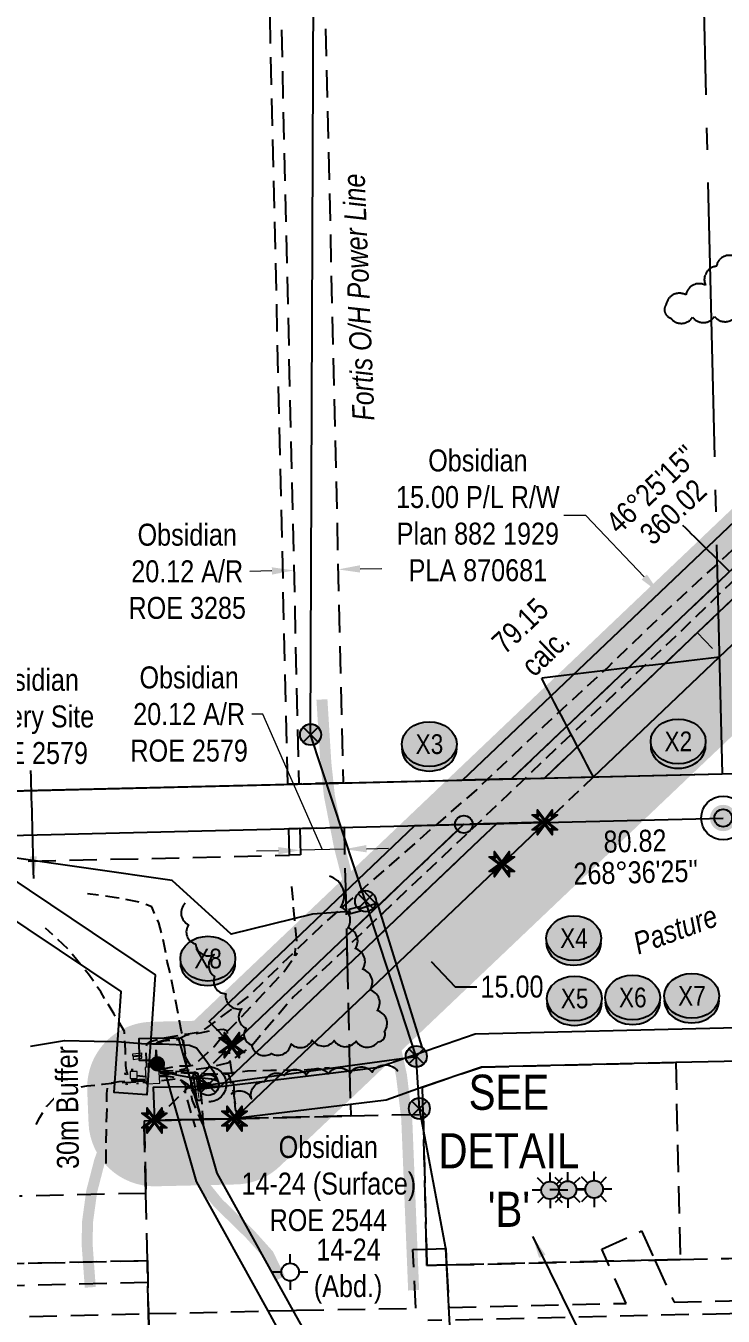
# Model space of a CAD drawing. Extents: x 610688 to 615994, y 5890806 to 5894497.
# Drawn here: x 611316 to 611634, y 5891503 to 5892091 of the extents above; entities that cross this region are included whole.
import ezdxf
from ezdxf.enums import TextEntityAlignment as Align

# ---------------------------------------------------------------- set-up
doc = ezdxf.new("R2010")
doc.units = 0
doc.header["$LTSCALE"] = 5
doc.header["$PDSIZE"] = 0.5
for name, pattern in [('0', [1, 1, 0]), ('foc-ACCESSROAD', [3.75, 2.5, -1.25]), ('foc-EZE', [3.75, 2.5, -1.25]), ('foc-FLOWLINE', [3.75, 2.5, -1.25]), ('foc-QUARTERLINE', [33, 25, -3, 2, -3]), ('foc-TIELINE', [1.875, 1.25, -0.625]), ('foc-TOPO', [1, 0.2, -0.8]), ('foc-TRAV', [1.875, 1.25, -0.625]), ('POWERLINE5', [7.8, 2.4, -0.6, 0.6, -0.6, 0.6, -0.6, 2.4]), ('UG_PIPE', [1.875, 1.25, -0.625])]:
    doc.linetypes.add(name, pattern=pattern)
doc.layers.get('Defpoints').update_dxf_attribs({"color": 9})
for name, color, linetype in [('35', 37, 'Continuous'), ('AS-CABLE', 224, 'foc-CABLE'), ('AS-FENCE', 48, 'foc-FENCE'), ('AS-PIPE-AG', 44, 'Continuous'), ('AS-PIPE-UG', 44, 'UG_PIPE'), ('AS-POWER', 104, 'foc-POWER'), ('AS-POWER-EXISTING', 72, 'POWERLINE5'), ('AS-ROADS', 254, 'Continuous'), ('AS-SYMBOL', 7, 'Continuous'), ('AS-TELEPHONE', 224, 'foc-TEL'), ('C-FLOWLINE', 13, 'foc-FLOWLINE'), ('C-RW', 13, 'Continuous'), ('C-WS', 13, 'foc-ACCESSROAD'), ('C-WS-S', 13, 'Continuous'), ('DETAIL-T', 7, 'Continuous'), ('F-EZE', 190, 'foc-FLOWLINE'), ('F-RW', 190, 'Continuous'), ('F-WS-S', 190, 'Continuous'), ('L-BD', 7, 'Continuous'), ('L-MON', 1, 'Continuous'), ('L-SEC', 7, 'Continuous'), ('L-SECQ', 8, 'foc-QUARTERLINE'), ('L-TIE', 7, 'foc-TIELINE'), ('P-BUFFER OUTLINE 100m', 187, 'foc-EZE'), ('P-BUFFER-H 30m', 51, 'Continuous'), ('P-BUFFER-T', 40, 'Continuous'), ('P-CROSSINGS', 250, 'Continuous'), ('P-PROPOSED', 10, 'Continuous'), ('P-PROPOSED-H', 21, 'Continuous'), ('P-TRAV', 4, 'foc-TRAV'), ('P-TXT', 4, 'Continuous'), ('T-BUSH', 110, '0'), ('T-GENERAL', 48, 'foc-TOPO')]:
    doc.layers.add(name, color=color, linetype=linetype)
for name, color, linetype, lineweight in [('AS-GENERAL', 48, 'Continuous', 18), ('C-AR-T', 13, 'Continuous', 9), ('C-FLOWLINE-T', 13, 'Continuous', 9), ('C-RW-T', 13, 'Continuous', 9), ('C-WS-T', 13, 'Continuous', 9), ('F-WS-T', 190, 'Continuous', 9), ('T-TEXT', 48, 'Continuous', 18)]:
    doc.layers.add(name, color=color, linetype=linetype, lineweight=lineweight)
doc.styles.add('175L', font='', dxfattribs={"height": 20})
doc.styles.add('80', font='', dxfattribs={"height": 10})
doc.styles.add('80CG', font='', dxfattribs={"height": 10})
doc.styles.add('80L', font='', dxfattribs={"height": 10})
doc.styles.add('80LS', font='', dxfattribs={"height": 10})
doc.styles.add('Crossing', font='', dxfattribs={"height": 10})
doc.styles.add('foc-LtypeFont', font='', dxfattribs={"height": 7.35})
doc.styles.get('175L').set_extended_font_data('Arial Narrow')
doc.styles.get('80').set_extended_font_data('Arial Narrow')
doc.styles.get('80CG').set_extended_font_data('Arial Narrow')
doc.styles.get('80L').set_extended_font_data('Arial Narrow')
doc.styles.get('80LS').set_extended_font_data('Arial Narrow', italic=True)
doc.styles.get('Crossing').set_extended_font_data('Arial Narrow')
doc.styles.get('foc-LtypeFont').set_extended_font_data('Arial Narrow')
doc.linetypes.add('foc-CABLE', pattern='A,2,-1,["C",foc-LtypeFont,S=0.2,R=0,X=-0.625,Y=-0.75],-1.24,8', length=12.24)
doc.linetypes.add('foc-FENCE', pattern='A,10,-1,["X",foc-LtypeFont,S=0.2,R=0,X=-0.625,Y=-0.75],-1.24', length=12.24)
doc.linetypes.add('foc-POWER', pattern='A,6,-1,["P",foc-LtypeFont,S=0.2,R=0,X=-0.625,Y=-0.75],-1.24,4', length=12.24)
doc.linetypes.add('foc-TEL', pattern='A,2,-1,["T",foc-LtypeFont,S=0.2,R=0,X=-0.425,Y=-0.75],-1.24,8', length=12.24)
doc.linetypes.add('foc-TEL-NOLINE', pattern='A,0,-2,["T",foc-LtypeFont,S=0.2,R=0,X=-0.425,Y=-0.75],-10.24', length=12.24)
doc.dimstyles.new('Compass 5 000', dxfattribs={"dimscale": 5, "dimtxt": 9, "dimasz": 2, "dimexe": 0.2, "dimexo": 0.0625, "dimgap": 0.5, "dimtad": 0, "dimtih": 1, "dimtoh": 1, "dimzin": 0, "dimdsep": 46, "dimtxsty": '80CG', "dimcen": 0.1, "dimse1": 1, "dimse2": 1, "dimclrd": 256, "dimclrt": 256, "dimaunit": 1, "dimadec": 4, "dimazin": 0, "dimtfac": 0.06, "dimtofl": 0, "dimtmove": 0, "dimatfit": 1, "dimfxl": 0.2, "dimtolj": 1, "dimtzin": 0, "dimlwd": -1, "dimarcsym": 0})

# ---------------------------------------------------------------- blocks, each defined once
blk = doc.blocks.new('*D37')
at = {"layer": 'C-RW-T', "transparency": 16777216}
for p, q in [((611648.21, 5891887.78), (611641.32, 5891895.03)), ((611672.33, 5891862.43), (611694.91, 5891838.7)), ((611694.91, 5891838.7), (611704.91, 5891838.7))]:
    blk.add_line(p, q, dxfattribs=at)
for points in [[(611649.42, 5891888.93), (611647.01, 5891886.63), (611655.11, 5891880.54)], [(611673.54, 5891863.58), (611671.13, 5891861.28), (611665.44, 5891869.67)]]:
    blk.add_solid(points, dxfattribs=at)
at = {"layer": 'Defpoints', "color": 0, "transparency": 16777216}
for p in [(611655.11, 5891880.54), (611598.7, 5891826.87), (611609.04, 5891816.01)]:
    blk.add_point(p, dxfattribs=at)
at = {"layer": 'C-RW-T', "transparency": 16777216, "insert": (611744, 5891838.7), "char_height": 10, "attachment_point": 5, "style": '80CG'}
blk.add_mtext('\\A1;Obsidian\\P15.00 P/L R/W\\PPlan 882 1929\\PPLA 870681', dxfattribs=at)
blk = doc.blocks.new('*D72')
at = {"layer": 'C-FLOWLINE-T', "transparency": 16777216}
for p, q in [((611414.59, 5892210.82), (611404.59, 5892210.59)), ((611439.61, 5892211.39), (611449.61, 5892211.62))]:
    blk.add_line(p, q, dxfattribs=at)
for points in [[(611414.55, 5892212.48), (611414.63, 5892209.15), (611424.58, 5892211.05)], [(611439.57, 5892213.06), (611439.65, 5892209.73), (611429.61, 5892211.16)]]:
    blk.add_solid(points, dxfattribs=at)
at = {"layer": 'Defpoints', "color": 0, "transparency": 16777216}
for p in [(611424.58, 5892211.05), (611433.74, 5891813.98), (611438.77, 5891814.1)]:
    blk.add_point(p, dxfattribs=at)
at = {"layer": 'C-FLOWLINE-T', "transparency": 16777216, "insert": (611352.39, 5892210.59), "char_height": 10, "width": 499.7838, "attachment_point": 5, "style": '80CG'}
blk.add_mtext('\\A1;Obsidian\\P5.03 Flow Line R/W\\PROE 2585', dxfattribs=at)
blk = doc.blocks.new('*D73')
at = {"layer": 'C-AR-T', "transparency": 16777216}
for p, q in [((611423.98, 5891777.21), (611418.98, 5891777.21)), ((611451.11, 5891715.47), (611423.98, 5891777.21)), ((611431.05, 5891715.01), (611421.05, 5891714.78)), ((611461.18, 5891715.7), (611441.05, 5891715.24)), ((611471.18, 5891715.93), (611481.17, 5891716.16))]:
    blk.add_line(p, q, dxfattribs=at)
for points in [[(611431.01, 5891716.67), (611431.09, 5891713.34), (611441.05, 5891715.24)], [(611471.14, 5891717.6), (611471.21, 5891714.27), (611461.18, 5891715.7)]]:
    blk.add_solid(points, dxfattribs=at)
at = {"layer": 'Defpoints', "color": 0, "transparency": 16777216}
for p in [(611441.03, 5891715.9), (611441.05, 5891715.24), (611461.16, 5891716.36)]:
    blk.add_point(p, dxfattribs=at)
at = {"layer": 'C-AR-T', "transparency": 16777216, "insert": (611390.43, 5891777.21), "char_height": 10, "attachment_point": 5, "style": '80CG'}
blk.add_mtext('\\A1;Obsidian\\P20.12 A/R\\PROE 2579', dxfattribs=at)
blk = doc.blocks.new('*D85')
at = {"layer": 'C-RW-T', "transparency": 16777216}
for p, q in [((611103.73, 5891880.62), (611115.59, 5891894.09)), ((611115.59, 5891894.09), (611125.59, 5891894.09)), ((611087.15, 5891861.8), (611080.54, 5891854.3))]:
    blk.add_line(p, q, dxfattribs=at)
for points in [[(611102.48, 5891881.72), (611104.98, 5891879.52), (611097.12, 5891873.12)], [(611085.9, 5891862.9), (611088.4, 5891860.7), (611093.76, 5891869.31)]]:
    blk.add_solid(points, dxfattribs=at)
at = {"layer": 'Defpoints', "color": 0, "transparency": 16777216}
for p in [(611093.76, 5891869.31), (611209.39, 5891767.46), (611212.75, 5891771.27)]:
    blk.add_point(p, dxfattribs=at)
at = {"layer": 'C-RW-T', "transparency": 16777216, "insert": (611164.31, 5891894.09), "char_height": 10, "width": 367.1439, "attachment_point": 5, "style": '80CG'}
blk.add_mtext('\\A1;Obsidian\\P5.00 P/L R/W\\PPlan 032 0290\\PPLA 012959', dxfattribs=at)
blk = doc.blocks.new('GAS')
h = blk.add_hatch(color=255)
h.dxf.hatch_style = 1
edge = h.paths.add_edge_path()
edge.add_arc((0, 0), 0.9, 0, 360)
for p, q in [((0, 0.81), (0, 1.62)), ((-0.81, 0), (-1.62, 0)), ((-0.57, 0.57), (-1.14, 1.14)), ((0.57, 0.57), (1.14, 1.14)), ((1.62, 0), (0.81, 0)), ((-0.57, -0.57), (-1.14, -1.14)), ((0, -0.81), (0, -1.62)), ((1.14, -1.14), (0.57, -0.57))]:
    blk.add_line(p, q)
blk.add_circle((0, 0), 0.8)
blk = doc.blocks.new('GABD')
for p, q in [((0, 0.81), (0, 1.62)), ((-0.81, 0), (-1.62, 0)), ((1.62, 0), (0.81, 0)), ((0, -0.81), (0, -1.62))]:
    blk.add_line(p, q)
blk.add_circle((0, 0), 0.8)
blk = doc.blocks.new('POWERPOLE')
h = blk.add_hatch(color=255)
edge = h.paths.add_edge_path()
edge.add_arc((0, 0), 0.96, 0, 360)
at = {"linetype": 'Continuous'}
for p, q in [((0.68, -0.68), (-0.68, 0.68)), ((-0.68, -0.68), (0.68, 0.68))]:
    blk.add_line(p, q, dxfattribs=at)
blk.add_circle((0, 0), 0.96, dxfattribs=at)
blk = doc.blocks.new('*U93')
h = blk.add_hatch(color=255)
h.dxf.hatch_style = 1
edge = h.paths.add_edge_path()
edge.add_arc((-0.15, 1.09), 0.2, 7.9618, 187.9618, ccw=False)
edge.add_line((0.05, 1.12), (0.23, -0.17))
edge.add_line((0.23, -0.17), (0.35, -1.06))
edge.add_arc((0.15, -1.09), 0.2, -172.0382, 7.9618, ccw=False)
edge.add_line((-0.05, -1.12), (-0.35, 1.06))
h = blk.add_hatch(color=255)
h.dxf.hatch_style = 1
edge = h.paths.add_edge_path()
edge.add_arc((0.98, 0.14), 0.2, -82.0382, 97.9618, ccw=False)
edge.add_line((1.01, -0.06), (0.23, -0.17))
edge.add_line((0.23, -0.17), (0.17, 0.23))
edge.add_line((0.17, 0.23), (0.95, 0.34))
at = {"color": 255}
blk.add_lwpolyline([(-0.35, 1.06, -1), (0.05, 1.12), (0.23, -0.17), (0.35, -1.06, -1), (-0.05, -1.12)], format="xyb", close=True, dxfattribs=at)
at = {"color": 72, "const_width": 0.1, "flags": 128}
for points in [[(-0.15, 1.09), (0.15, -1.09)], [(0.98, 0.14), (0, 0)]]:
    blk.add_lwpolyline(points, dxfattribs=at)
at = {"color": 255, "flags": 128}
blk.add_lwpolyline([(0.95, 0.34, -1), (1.01, -0.06), (0.23, -0.17), (0.17, 0.23)], format="xyb", close=True, dxfattribs=at)
blk = doc.blocks.new('RISER')
h = blk.add_hatch(color=255)
h.dxf.hatch_style = 1
edge = h.paths.add_edge_path()
edge.add_arc((0, 0), 0.7, 0, 360)
blk.add_hatch(color=48).paths.add_polyline_path([(0.58, -0.15), (-0.58, -0.15, 0.774597)])
at = {"color": 48}
blk.add_line((-0.58, -0.15), (0.58, -0.15), dxfattribs=at)
blk.add_circle((0, 0), 0.6, dxfattribs=at)
blk = doc.blocks.new('fdia')
at = {"color": 255, "const_width": 1}
blk.add_lwpolyline([(-0.5, 0, 1), (0.5, 0, 1)], format="xyb", close=True, dxfattribs=at)
blk = doc.blocks.new('Fdiaa')
blk.add_blockref('fdia', (0, 0))
blk = doc.blocks.new('fdib')
at = {"color": 1, "const_width": 1.6}
blk.add_lwpolyline([(-0.4, 0, 1), (0.4, 0, 1)], format="xyb", close=True, dxfattribs=at)
at = {"color": 1}
blk.add_circle((0, 0), 0.8, dxfattribs=at)
blk = doc.blocks.new('Fdibb')
blk.add_blockref('fdib', (0, 0))
blk = doc.blocks.new('fdicc')
for name in ['Fdibb', 'Fdiaa']:
    blk.add_blockref(name, (0, 0))
blk = doc.blocks.new('FDI')
blk.add_blockref('fdicc', (0, 0))
blk = doc.blocks.new('*D92')
at = {"layer": 'C-RW-T', "transparency": 16777216}
for p, q in [((611570.98, 5891867.71), (611560.98, 5891867.71)), ((611597.64, 5891839.69), (611570.98, 5891867.71)), ((611621.76, 5891814.34), (611628.66, 5891807.09))]:
    blk.add_line(p, q, dxfattribs=at)
for points in [[(611598.85, 5891840.84), (611596.43, 5891838.54), (611604.53, 5891832.45)], [(611622.97, 5891815.49), (611620.56, 5891813.19), (611614.87, 5891821.58)]]:
    blk.add_solid(points, dxfattribs=at)
at = {"layer": 'Defpoints', "color": 0, "transparency": 16777216}
for p in [(611604.53, 5891832.45), (611589.68, 5891818.31), (611600.02, 5891807.45)]:
    blk.add_point(p, dxfattribs=at)
at = {"layer": 'C-RW-T', "transparency": 16777216, "insert": (611521.89, 5891867.71), "char_height": 10, "attachment_point": 5, "style": '80CG'}
blk.add_mtext('\\A1;Obsidian\\P15.00 P/L R/W\\PPlan 882 1929\\PPLA 870681', dxfattribs=at)
blk = doc.blocks.new('*U94')
at = {"layer": '35', "color": 3}
blk.add_circle((0, 0), 10, dxfattribs=at)
at = {"layer": '35', "color": 3, "style": '80'}
blk.add_attdef('RP_001', (11.24, 5.18), '', height=10, dxfattribs=at)
blk = doc.blocks.new('TEMP')
h = blk.add_hatch(color=255)
h.dxf.hatch_style = 1
h.paths.add_polyline_path([(0, 0.25), (-0.67, 1.15), (-0.67, 0.67), (-1.15, 0.67), (-0.25, 0), (-1.15, -0.67), (-0.67, -0.67), (-0.67, -1.15), (0, -0.25), (0.67, -1.15), (0.67, -0.67), (1.15, -0.67), (0.25, 0), (1.15, 0.67), (0.67, 0.67), (0.67, 1.15)])
h.paths.add_polyline_path([(0.57, 0.85), (0.57, 0.57), (0.85, 0.57), (0.08, 0), (0.85, -0.57), (0.57, -0.57), (0.57, -0.85), (0, -0.08), (-0.57, -0.85), (-0.57, -0.57), (-0.85, -0.57), (-0.08, 0), (-0.85, 0.57), (-0.57, 0.57), (-0.57, 0.85), (0, 0.08)], flags=16)
h = blk.add_hatch(color=1)
h.dxf.hatch_style = 1
h.paths.add_polyline_path([(0, 0.08), (-0.57, 0.85), (-0.57, 0.57), (-0.85, 0.57), (-0.08, 0), (-0.85, -0.57), (-0.57, -0.57), (-0.57, -0.85), (0, -0.08), (0.57, -0.85), (0.57, -0.57), (0.85, -0.57), (0.08, 0), (0.85, 0.57), (0.57, 0.57), (0.57, 0.85)])
at = {"color": 1}
for p, q in [((-0.08, 0), (0.08, 0)), ((0, 0.08), (0, -0.08))]:
    blk.add_line(p, q, dxfattribs=at)
at = {"color": 255, "flags": 128}
blk.add_lwpolyline([(-0.25, 0), (-1.15, 0.67), (-0.67, 0.67), (-0.67, 1.15), (0, 0.25), (0.67, 1.15), (0.67, 0.67), (1.15, 0.67), (0.25, 0), (1.15, -0.67), (0.67, -0.67), (0.67, -1.15), (0, -0.25), (-0.67, -1.15), (-0.67, -0.67), (-1.15, -0.67)], close=True, dxfattribs=at)
at = {"color": 1, "flags": 128}
blk.add_lwpolyline([(-0.08, 0), (-0.85, 0.57), (-0.57, 0.57), (-0.57, 0.85), (0, 0.08), (0.57, 0.85), (0.57, 0.57), (0.85, 0.57), (0.08, 0), (0.85, -0.57), (0.57, -0.57), (0.57, -0.85), (0, -0.08), (-0.57, -0.85), (-0.57, -0.57), (-0.85, -0.57)], close=True, dxfattribs=at)
blk = doc.blocks.new('*D95')
at = {"layer": 'C-AR-T', "transparency": 16777216}
for p, q in [((611468.24, 5891843.38), (611478.23, 5891843.61)), ((611428.11, 5891842.45), (611418.11, 5891842.22))]:
    blk.add_line(p, q, dxfattribs=at)
for points in [[(611428.07, 5891844.12), (611428.15, 5891840.78), (611438.11, 5891842.68)], [(611468.2, 5891845.04), (611468.27, 5891841.71), (611458.24, 5891843.14)]]:
    blk.add_solid(points, dxfattribs=at)
at = {"layer": 'Defpoints', "color": 0, "transparency": 16777216}
for p in [(611438.11, 5891842.68), (611438.33, 5891833.16), (611458.46, 5891833.62)]:
    blk.add_point(p, dxfattribs=at)
at = {"layer": 'C-AR-T', "transparency": 16777216, "insert": (611389.55, 5891842.22), "char_height": 10, "attachment_point": 5, "style": '80CG'}
blk.add_mtext('\\A1;Obsidian\\P20.12 A/R\\PROE 3285', dxfattribs=at)
blk = doc.blocks.new('*D96')
at = {"layer": 'Defpoints', "color": 0, "transparency": 16777216}
for p in [(611506.4, 5891704.48), (611516.74, 5891693.62), (611493.72, 5891671.72)]:
    blk.add_point(p, dxfattribs=at)
at = {"layer": 'P-TXT', "transparency": 16777216}
for p, q in [((611476.49, 5891689.82), (611469.6, 5891697.07)), ((611500.61, 5891664.47), (611511.49, 5891653.05)), ((611511.49, 5891653.05), (611521.49, 5891653.05))]:
    blk.add_line(p, q, dxfattribs=at)
for points in [[(611477.7, 5891690.97), (611475.28, 5891688.67), (611483.38, 5891682.58)], [(611501.82, 5891665.62), (611499.41, 5891663.32), (611493.72, 5891671.72)]]:
    blk.add_solid(points, dxfattribs=at)
at = {"layer": 'P-TXT', "transparency": 16777216, "insert": (611537.43, 5891653.05), "char_height": 10, "attachment_point": 5, "style": '80CG'}
blk.add_mtext('\\A1;15.00', dxfattribs=at)
blk = doc.blocks.new('xing2')
h = blk.add_hatch(color=50)
h.dxf.hatch_style = 1
edge = h.paths.add_edge_path()
edge.add_ellipse((0, 0), major_axis=(-12.5, 0), ratio=0.816297, start_angle=0, end_angle=360)
h = blk.add_hatch(color=250)
h.dxf.hatch_style = 1
edge = h.paths.add_edge_path()
edge.add_ellipse((0, -2.05), major_axis=(-12.5, 0), ratio=0.816297, start_angle=0, end_angle=180)
edge.add_line((12.5, -2.05), (12.5, 0))
edge.add_ellipse((0, 0), major_axis=(-12.5, 0), ratio=0.816297, start_angle=0, end_angle=180, ccw=False)
edge.add_line((-12.5, 0), (-12.5, -2.05))
at = {"color": 250}
blk.add_ellipse((0, 0), major_axis=(-12.5, 0), ratio=0.816297, dxfattribs=at)
blk.add_ellipse((0, -2.05), major_axis=(-12.5, 0), ratio=0.816297, start_param=0, end_param=3.141593, dxfattribs=at)
at = {"color": 250, "style": 'Crossing'}
blk.add_attdef('CROSSING', text='', height=9, dxfattribs=at).set_placement((0.09, 0.02), align=Align.MIDDLE_CENTER)
at = {"color": 250, "style": 'Crossing', "flags": 1}
for tag, p in [('OWNER', (0.09, -12.49)), ('DESCRIPTION', (0.09, -25.77)), ('LOCATION', (0.09, -39.3)), ('DWG_REF', (0.09, -52.84))]:
    blk.add_attdef(tag, text='', height=9, dxfattribs=at).set_placement(p, align=Align.MIDDLE_CENTER)

msp = doc.modelspace()

# ---------------------------------------------------------------- hatches: boundary and pattern name
at = {"layer": 'P-BUFFER-H 30m'}
h = msp.add_hatch(color=256, dxfattribs=at)
h.dxf.hatch_style = 1
edge = h.paths.add_edge_path()
edge.add_line((611863.94, 5891875.44), (611788.384, 5891910.723))
edge.add_line((611788.384, 5891910.723), (611431.701, 5891571.244))
edge.add_arc((611411.027, 5891592.966), 29.988, 271.326488, 313.584373, ccw=False)
edge.add_line((611411.721, 5891562.986), (611375.288, 5891562.142))
edge.add_arc((611374.594, 5891592.122), 29.988, 182.309063, 271.326488, ccw=False)
edge.add_line((611344.63, 5891590.914), (611344.026, 5891605.898))
edge.add_arc((611373.99, 5891607.107), 29.988, 91.326488, 182.309063, ccw=False)
edge.add_line((611373.296, 5891637.087), (611392.605, 5891637.534))
edge.add_line((611392.605, 5891637.534), (611758.932, 5891986.189))
edge.add_arc((611779.606, 5891964.467), 29.988, 64.968883, 133.584178, ccw=False)
edge.add_line((611792.295, 5891991.639), (611895.661, 5891943.37))
edge.add_arc((611882.973, 5891916.198), 29.988, -25.031117, 64.968883, ccw=False)
edge.add_line((611910.145, 5891903.509), (611903.801, 5891889.924))
edge.add_arc((611876.629, 5891902.612), 29.988, 244.968883, 334.968883, ccw=False)
at = {"layer": 'P-PROPOSED-H'}
h = msp.add_hatch(color=256, dxfattribs=at)
h.dxf.hatch_style = 1
h.paths.add_polyline_path([(611782.532, 5891946.552), (611876.629, 5891902.612), (611882.973, 5891916.198), (611779.606, 5891964.467), (611631.333, 5891823.368), (611552.18, 5891748.044), (611574.501, 5891748.587), (611631.819, 5891803.131)])
h = msp.add_hatch(color=256, dxfattribs=at)
h.dxf.hatch_style = 1
h.paths.add_polyline_path([(611552.809, 5891727.944), (611530.488, 5891727.402), (611522.451, 5891719.754), (611404.885, 5891607.822), (611373.99, 5891607.107), (611374.594, 5891592.122), (611411.027, 5891592.966), (611532.788, 5891708.893)])

# ---------------------------------------------------------------- linework, layer by layer
at = {"layer": 'AS-CABLE', "flags": 128}
for points in [[(611318.143, 5891625.949), (611333.631, 5891628.599), (611347.213, 5891628.295), (611357.796, 5891628.046), (611368.729, 5891627.215), (611373.729, 5891627.094), (611378.323, 5891627.011), (611390.531, 5891626.407), (611393.724, 5891625.253), (611398.423, 5891619.018), (611401.174, 5891614.939), (611403.402, 5891610.809)], [(611377.43, 5891612.54), (611382.16, 5891613.554), (611384.626, 5891612.85), (611391.303, 5891611.777), (611397.689, 5891611.352), (611400.638, 5891611.165), (611402.975, 5891610.31), (611403.354, 5891610.037)], [(611399.332, 5891608.611), (611399.331, 5891608.62), (611398.038, 5891609.234), (611391.298, 5891611.805)]]:
    msp.add_lwpolyline(points, dxfattribs=at)
at = {"layer": 'AS-FENCE', "flags": 128}
for points in [[(611463.426, 5891687.358), (611446.655, 5891686.038), (611409.518, 5891677.06), (611382.722, 5891701.508), (611306.499, 5891712.444), (611306.4, 5891643.888)], [(611496.522, 5891625.491), (611476.129, 5891691.153), (611468.268, 5891688.537)]]:
    msp.add_lwpolyline(points, dxfattribs=at)
msp.add_lwpolyline([(611463.261, 5891688.374), (611467.932, 5891689.634), (611468.497, 5891687.485), (611463.822, 5891686.189)], close=True, dxfattribs=at)
at = {"layer": 'AS-GENERAL'}
for points in [[(611364.825, 5891621.45), (611364.728, 5891622.475), (611368.667, 5891622.903), (611368.812, 5891621.84)], [(611364.998, 5891619.944), (611368.877, 5891620.444), (611368.813, 5891621.481), (611364.88, 5891621.069)]]:
    msp.add_lwpolyline(points, close=True, dxfattribs=at)
msp.add_lwpolyline([(611366.71, 5891614.488), (611363.535, 5891614.437), (611363.629, 5891611.269), (611366.784, 5891611.319), (611366.71, 5891614.488)], dxfattribs=at)
at = {"layer": 'AS-GENERAL', "flags": 128}
msp.add_lwpolyline([(611370.814, 5891608.864), (611377.014, 5891609.114), (611376.699, 5891616.517), (611370.44, 5891616.247)], close=True, dxfattribs=at)
at = {"layer": 'AS-PIPE-AG', "flags": 128}
msp.add_lwpolyline([(611366.765, 5891612.583), (611370.568, 5891612.227)], dxfattribs=at)
at = {"layer": 'AS-PIPE-UG', "flags": 128}
for points in [[(611847.988, 5892040.638), (611833.667, 5892024.701), (611816.552, 5892008.494), (611798.34, 5891991.058), (611782.879, 5891976.415), (611767.267, 5891961.639), (611752.065, 5891947.114), (611736.712, 5891931.488), (611712.484, 5891908.697), (611683.99, 5891882.034), (611649.414, 5891848.814), (611614.842, 5891815.47), (611587.53, 5891789.656), (611559.023, 5891762.892), (611536.027, 5891740.968), (611516.301, 5891722.161), (611478.549, 5891686.591), (611454.512, 5891663.581), (611437.976, 5891648.504), (611418.93, 5891626.155), (611407.819, 5891618.254), (611398.216, 5891615.887), (611384.834, 5891614.333), (611379.282, 5891614.202), (611377.003, 5891614.272), (611374.798, 5891616.763)], [(611829.217, 5891954.356), (611828.717, 5891952.89), (611827.428, 5891951.992), (611826.296, 5891951.815), (611821.242, 5891953.25), (611818.229, 5891954.471), (611812.216, 5891957.886), (611795.759, 5891968.877), (611788.098, 5891974.483), (611782.711, 5891978.774), (611776.79, 5891982.004), (611776.244, 5891981.592), (611771.955, 5891978.641), (611764.588, 5891972.637), (611748.551, 5891957.641), (611731.147, 5891941.254), (611703.873, 5891915.575), (611676.349, 5891889.321), (611642.646, 5891856.541), (611607.666, 5891824.302), (611580.991, 5891798.496), (611551.948, 5891771.787), (611521.199, 5891742.78), (611472.768, 5891700.444), (611450.64, 5891680.788), (611417.434, 5891648.661), (611396.288, 5891632.752), (611395.426, 5891632.406), (611389.06, 5891631.359), (611378.318, 5891629.416), (611372.195, 5891627.838), (611371.161, 5891626.995), (611370.725, 5891625.595), (611370.792, 5891619.926), (611371.043, 5891616.402)], [(611376.86, 5891615.351), (611383.691, 5891616.623), (611385.46, 5891616.939), (611390.541, 5891617.061), (611390.541, 5891617.062), (611392.963, 5891617.444), (611397.086, 5891621.349), (611401.768, 5891625.873), (611405.719, 5891630.718), (611413.586, 5891638.545), (611421.555, 5891647.049), (611433.67, 5891659.981), (611439.586, 5891668.332), (611438.582, 5891667.102), (611438.89, 5891670.131), (611439.491, 5891673.59), (611438.54, 5891682.84), (611437.875, 5891690.916), (611437.055, 5891700.397)], [(611376.964, 5891615.573), (611381.388, 5891614.751), (611385.222, 5891615.001), (611388.425, 5891615.726), (611389.17, 5891616.362), (611389.288, 5891617.527), (611389.01, 5891621.345), (611387.867, 5891628.565), (611386.978, 5891632.66), (611386.078, 5891637.347), (611384.187, 5891647.243), (611381.803, 5891659.302), (611380.471, 5891664.516), (611380.469, 5891664.522), (611378.428, 5891675.8), (611376.639, 5891682.196), (611373.38, 5891689.422), (611368.614, 5891691.423), (611357.301, 5891693.617), (611344.131, 5891695.372)], [(611370.297, 5891610.567), (611367.502, 5891610.568), (611364.577, 5891610.464), (611363.544, 5891610.63), (611362.739, 5891611.482), (611361.97, 5891615.105), (611361.597, 5891617.17), (611361.412, 5891624.297), (611361.01, 5891632.71), (611356.22, 5891640.559), (611350.169, 5891650.66), (611344.648, 5891658.795), (611335.966, 5891669.485), (611325.089, 5891679.7)], [(611376.009, 5891617.842), (611375.563, 5891623.082), (611375.476, 5891627.005), (611377.117, 5891627.797), (611378.681, 5891628.403), (611385.05, 5891629.023), (611388.934, 5891630.973), (611395.438, 5891632.077), (611402.212, 5891633.444), (611405.998, 5891633.746), (611407.529, 5891633.187), (611408.018, 5891630.084), (611408.441, 5891625.318), (611409.233, 5891617.338), (611410.778, 5891607.306), (611411.04, 5891601.528), (611411.345, 5891597.108), (611411.924, 5891596.321), (611413.349, 5891595.997), (611416.062, 5891596.126)], [(611396.991, 5891590.269), (611396.173, 5891601.296), (611395.534, 5891609.137), (611388.705, 5891621.119), (611387.544, 5891628.49), (611386.618, 5891629.588), (611384.995, 5891629.519), (611378.706, 5891628.611), (611375.886, 5891627.65), (611375.18, 5891627.199), (611375.219, 5891622.956), (611374.808, 5891617.299)], [(611377.281, 5891613.894), (611384.774, 5891613.86), (611384.794, 5891613.905), (611391.624, 5891614.05), (611398.223, 5891613.424), (611408.575, 5891613.699), (611416.956, 5891614.719), (611427.613, 5891615.016), (611442.718, 5891615.218), (611454.396, 5891616.327)], [(611320.743, 5891590.269), (611322.479, 5891593.518), (611325.621, 5891598.584), (611328.813, 5891601.963), (611332.147, 5891604.363), (611335.999, 5891606.341), (611343.867, 5891607.952), (611350.83, 5891608.6), (611358.353, 5891609.415), (611363.898, 5891609.632), (611367.543, 5891609.725), (611370.565, 5891609.463)], [(611370.448, 5891609.834), (611367.496, 5891609.981), (611367.5, 5891609.984), (611363.808, 5891609.937), (611358.355, 5891609.691), (611354.427, 5891609.063), (611353.534, 5891608.407), (611353.163, 5891607.136), (611352.733, 5891604.419), (611352.951, 5891597.779), (611352.951, 5891597.784), (611352.598, 5891589.895), (611352.427, 5891571.367)], [(611377.23, 5891612.312), (611381.079, 5891612.327), (611384.277, 5891611.637), (611384.28, 5891611.629), (611386.802, 5891610.458), (611389.819, 5891608.589), (611391.111, 5891605.451), (611391.761, 5891601.286), (611396.639, 5891590.097)], [(611413.245, 5891590.502), (611411.817, 5891596.976), (611411.297, 5891601.588), (611410.285, 5891607.13), (611408.951, 5891611.716), (611408.379, 5891613.223), (611405.868, 5891613.244), (611398.338, 5891613.116), (611391.643, 5891613.717), (611384.746, 5891613.578), (611377.252, 5891613.637)], [(611377.793, 5891610.375), (611384.093, 5891611.18), (611386.542, 5891610.234), (611388.837, 5891608.026), (611388.645, 5891604.339), (611393.099, 5891589.095)]]:
    msp.add_lwpolyline(points, dxfattribs=at)
at = {"layer": 'AS-POWER', "flags": 128}
for points in [[(611509.887, 5891484.07), (611507.268, 5891533.77), (611495.235, 5891597.593), (611493.848, 5891621.334), (611470.744, 5891692.019), (611445.718, 5891767.886), (611447.807, 5892295.572), (611447.468, 5892352.368)], [(611399.09, 5891608.314), (611493.848, 5891621.334)]]:
    msp.add_lwpolyline(points, dxfattribs=at)
at = {"layer": 'AS-ROADS', "const_width": 5, "flags": 128}
for points in [[(611492.642, 5891514.773), (611489.497, 5891593.112), (611487.088, 5891612.785), (611483.864, 5891627.51), (611468.335, 5891679.781), (611458.958, 5891716.362), (611454.276, 5891740.084), (611452.693, 5891754.81), (611450.882, 5891783.896)], [(611431.747, 5891520.121), (611426.495, 5891531.034), (611418.105, 5891540.382), (611403.59, 5891554.592), (611396.575, 5891563.204), (611391.561, 5891572.31), (611383.409, 5891591.969), (611380.879, 5891596.451), (611376.097, 5891600.429), (611368.6, 5891601.409), (611362.024, 5891598.244), (611358.176, 5891594.264), (611354.41, 5891586.617), (611349.692, 5891573.776), (611346.054, 5891559.737), (611344.166, 5891545.934), (611343.974, 5891535.76), (611345.416, 5891516.119)]]:
    msp.add_lwpolyline(points, dxfattribs=at)
at = {"layer": 'AS-TELEPHONE', "linetype": 'foc-TEL-NOLINE', "flags": 128}
msp.add_lwpolyline([(610706.749, 5891728.373), (610806.603, 5891730.233), (611633.117, 5891750.016), (612437.552, 5891769.675)], dxfattribs=at)
at = {"layer": 'C-FLOWLINE', "flags": 128}
for points in [[(611552.18, 5891748.044), (612162.482, 5892328.817), (612162.168, 5892342.4), (611537.21, 5891747.68)], [(611462.407, 5891662.615), (611522.45, 5891719.753), (611530.488, 5891727.402), (611515.517, 5891727.037), (611515.517, 5891727.037), (611515.517, 5891727.037), (611462.093, 5891676.198)]]:
    msp.add_lwpolyline(points, close=True, dxfattribs=at)
at = {"layer": 'C-FLOWLINE'}
for points in [[(611435.325, 5891745.27), (611422.649, 5892295.002), (611427.676, 5892295.118), (611440.353, 5891745.39)], [(611440.816, 5891725.287), (611441.098, 5891713.088), (611436.071, 5891712.972), (611435.79, 5891725.166)], [(611371.633, 5891518.297), (610834.357, 5891506.093), (610834.127, 5891516.146), (611371.404, 5891528.351)]]:
    msp.add_lwpolyline(points, close=True, dxfattribs=at)
at = {"layer": 'C-RW', "flags": 128}
for points in [[(611776.22, 5891975.126), (611537.253, 5891747.721), (611537.21, 5891747.68), (611514.886, 5891747.137), (611775.73, 5891995.36), (611776.22, 5891975.127)], [(611515.517, 5891727.037), (611515.516, 5891727.036), (611462.093, 5891676.198), (611409.841, 5891626.425), (611399.5, 5891637.286), (611493.2, 5891726.495), (611515.516, 5891727.036)]]:
    msp.add_lwpolyline(points, dxfattribs=at)
at = {"layer": 'C-RW'}
msp.add_lwpolyline([(611288.789, 5891704.219), (611289.498, 5891703.593), (611296.349, 5891709.738), (611297.278, 5891710.571), (611298.449, 5891709.786), (611375.027, 5891658.446), (611373, 5891629.551), (611372.293, 5891619.486), (611371.198, 5891603.874), (611356.241, 5891604.925), (611359.461, 5891650.82), (611288.936, 5891698.106), (611285.846, 5891700.178), (611262.244, 5891720.999), (611269.598, 5891721.174), (611288.789, 5891704.219)], close=True, dxfattribs=at)
msp.add_lwpolyline([(611432.379, 5891494.507), (611426.368, 5891505.367), (611393.742, 5891564.311), (611385.72, 5891592.38), (611377.941, 5891619.601), (611372.293, 5891619.486), (611367.826, 5891619.396), (611367.618, 5891629.441), (611373, 5891629.551), (611385.459, 5891629.805), (611392.23, 5891606.133), (611396.095, 5891592.62), (611403.085, 5891568.184), (611437.71, 5891505.625), (611443.72, 5891494.766)], dxfattribs=at)
at = {"layer": 'C-WS'}
for points in [[(611447.807, 5892295.572), (611460.482, 5891745.872), (611435.325, 5891745.27), (611422.649, 5892295.002), (611363.959, 5892293.677), (611361.546, 5892400.388), (611468.257, 5892402.8), (611470.67, 5892296.089), (611447.807, 5892295.572)], [(611611.972, 5891618.515), (611613.973, 5891528.759), (611602.502, 5891528.493), (611580.782, 5891527.99), (611507.662, 5891526.299), (611498.594, 5891526.089), (611498.422, 5891533.526), (611496.999, 5891594.956), (611496.712, 5891607.341), (611523.466, 5891616.473), (611611.972, 5891618.515)], [(611043.075, 5891520.99), (611053.292, 5891521.226), (611063.2, 5891521.456), (611283.194, 5891526.559), (611298.441, 5891526.792), (611371.404, 5891528.351), (611371.965, 5891504.129), (611372.219, 5891493.139), (611299.259, 5891491.48), (611284.014, 5891491.134), (611063.987, 5891486.135), (611054.12, 5891485.911), (611043.861, 5891485.68), (610834.931, 5891480.936), (610834.68, 5891491.933), (610834.127, 5891516.146), (611043.075, 5891520.99)]]:
    msp.add_lwpolyline(points, close=True, dxfattribs=at)
for points in [[(611298.449, 5891709.786), (611436.071, 5891712.972), (611435.79, 5891725.166), (611460.946, 5891725.768), (611460.946, 5891725.768), (611461.583, 5891698.278), (611462.05, 5891678.04), (611462.365, 5891664.444), (611463.515, 5891614.76), (611463.87, 5891599.461), (611463.992, 5891594.192), (611409.987, 5891592.942), (611396.095, 5891592.62), (611385.72, 5891592.38), (611369.931, 5891592.014), (611370.697, 5891558.935), (611313.225, 5891557.604)], [(611372.219, 5891493.14), (611371.965, 5891504.129), (611371.404, 5891528.351), (611370.697, 5891558.935), (611369.931, 5891592.014), (611385.72, 5891592.38), (611396.095, 5891592.62), (611409.987, 5891592.941), (611463.992, 5891594.192), (611496.999, 5891594.956), (611498.422, 5891533.526), (611498.594, 5891526.089), (611507.662, 5891526.299), (611580.782, 5891527.99), (611602.502, 5891528.493), (611613.973, 5891528.759), (611636.079, 5891529.271), (611735.993, 5891531.583)], [(611736.574, 5891506.392), (611636.648, 5891504.101), (611499.175, 5891500.95)]]:
    msp.add_lwpolyline(points, dxfattribs=at)
at = {"layer": 'F-EZE'}
msp.add_lwpolyline([(611299.004, 5891502.47), (611371.965, 5891504.129), (611426.368, 5891505.367), (611437.71, 5891505.625), (611439.33, 5891505.661), (611493.688, 5891506.607), (611492.28, 5891533.357), (611498.422, 5891533.526), (611507.268, 5891533.77), (611507.662, 5891526.299), (611508.681, 5891506.953), (611589.479, 5891508.825), (611580.782, 5891527.99), (611578.255, 5891533.559), (611596.456, 5891541.818), (611602.502, 5891528.493), (611611.2, 5891509.326), (611636.517, 5891509.911), (611736.44, 5891512.221)], dxfattribs=at)
at = {"layer": 'F-RW'}
msp.add_lwpolyline([(611733.92, 5891621.397), (611634.052, 5891619.061), (611611.972, 5891618.515), (611523.466, 5891616.473), (611496.712, 5891607.341), (611480.138, 5891601.43), (611463.87, 5891599.461), (611409.987, 5891592.942), (611396.095, 5891592.62), (611392.23, 5891606.133), (611463.515, 5891614.76), (611476.684, 5891616.353), (611520.728, 5891631.641), (611633.708, 5891634.287), (611803.422, 5891638.257), (611823.548, 5891638.729), (611833.55, 5891638.963), (611976.29, 5891642.297), (611991.294, 5891642.65), (612006.21, 5891643.003), (612021.216, 5891643.348), (612036.22, 5891643.698), (612438.162, 5891653.111), (612438.254, 5891649.071)], dxfattribs=at)
at = {"layer": 'L-SEC'}
for p, q in [((610829.204, 5891730.459), (611633.087, 5891750.012)), ((610829.693, 5891710.356), (611633.576, 5891729.909))]:
    msp.add_line(p, q, dxfattribs=at)
at = {"layer": 'L-SEC', "flags": 128}
msp.add_lwpolyline([(611633.085, 5891750.012), (612437.526, 5891769.671)], dxfattribs=at)
at = {"layer": 'L-SECQ'}
msp.add_line((611614.753, 5892514.191), (611633.094, 5891750.012), dxfattribs=at)
at = {"layer": 'L-TIE'}
msp.add_line((611374.594, 5891592.122), (611409.841, 5891626.425), dxfattribs=at)
at = {"layer": 'P-BUFFER OUTLINE 100m'}
msp.add_circle((611399.332, 5891608.611), 8, dxfattribs=at)
at = {"layer": 'P-PROPOSED', "flags": 128}
for points in [[(611782.532, 5891946.552), (611876.629, 5891902.612), (611882.973, 5891916.198), (611779.606, 5891964.467), (611631.333, 5891823.368), (611552.18, 5891748.044), (611574.501, 5891748.587), (611631.819, 5891803.131)], [(611552.809, 5891727.944), (611530.488, 5891727.402), (611522.451, 5891719.754), (611404.885, 5891607.822), (611373.99, 5891607.107), (611374.594, 5891592.122), (611411.027, 5891592.966), (611532.788, 5891708.893)]]:
    msp.add_lwpolyline(points, close=True, dxfattribs=at)
at = {"layer": 'P-TRAV'}
msp.add_lwpolyline([(611574.501, 5891748.587), (611552.809, 5891727.944)], dxfattribs=at)
at = {"layer": 'T-BUSH', "flags": 128}
msp.add_lwpolyline([(611803.185, 5891863.983, 0.5205671), (611803.108, 5891873.979, 0.5205671), (611803.012, 5891883.974, 0.5205671), (611802.12, 5891893.93, 0.5205671), (611801.229, 5891903.886, 0.5205671), (611798.816, 5891913.097, 0.5205671), (611791.492, 5891919.9, 0.5205671), (611784.169, 5891926.704, 0.5205671), (611788.968, 5891934.115, 0.5205671), (611795.573, 5891941.618, 0.5205671), (611801.282, 5891949.615, 0.5205671), (611800.375, 5891958.042, 0.5205671), (611792.593, 5891964.316, 0.5205671), (611784.811, 5891970.59, 0.5205671), (611775.426, 5891973.379, 0.5205671), (611765.598, 5891975.205, 0.5205671), (611755.784, 5891977.075, 0.5205671), (611746.823, 5891981.503, 0.5205671), (611737.861, 5891985.931, 0.5205671), (611728.267, 5891987.995, 0.5205671), (611718.291, 5891988.626, 0.5205671), (611708.315, 5891989.257, 0.5205671), (611698.339, 5891989.888, 0.5205671), (611688.363, 5891990.519, 0.5205671), (611678.387, 5891991.15, 0.5205671), (611668.402, 5891990.708, 0.5205671), (611658.417, 5891990.236, 0.5205671), (611648.595, 5891988.975, 0.5205671), (611639.241, 5891985.45, 0.5205671), (611630.497, 5891981.217, 0.5205671), (611625.583, 5891972.534, 0.5205671), (611616.59, 5891968.169, 0.5205671), (611607.598, 5891963.803, 0.5205671), (611609.676, 5891957.631, 0.5205671), (611619.665, 5891958.012, 0.5205671), (611629.653, 5891958.394, 0.5205671), (611639.642, 5891958.776, 0.5205671), (611648.867, 5891962.509, 0.5205671), (611658.033, 5891966.497, 0.5205671), (611667.485, 5891969.735, 0.5205671), (611676.652, 5891973.482, 0.5205671), (611684.608, 5891979.534, 0.5205671), (611692.563, 5891985.587, 0.5205671), (611702.118, 5891984.714, 0.5205671), (611711.864, 5891982.59, 0.5205671), (611720.826, 5891978.163, 0.5205671), (611729.788, 5891973.736, 0.5205671), (611738.349, 5891968.628, 0.5205671), (611746.553, 5891962.918, 0.5205671), (611754.758, 5891957.208, 0.5205671), (611761.339, 5891949.992, 0.5205671), (611764.744, 5891955.881, 0.5205671), (611773.738, 5891960.244, 0.5205671), (611776.693, 5891951.78, 0.5205671), (611777.333, 5891941.959, 0.5205671), (611776.209, 5891932.026, 0.5205671), (611777.253, 5891922.122, 0.5205671), (611778.632, 5891912.221, 0.5205671), (611780.011, 5891902.32, 0.5205671), (611781.39, 5891892.42, 0.5205671), (611772.631, 5891893.372, 0.5205671), (611765.338, 5891899.772, 0.5205671), (611758.834, 5891901.168, 0.5205671), (611753.385, 5891892.952, 0.5205671), (611751.011, 5891883.242, 0.5205671), (611754.094, 5891874.894, 0.5205671), (611762.908, 5891872.035, 0.5205671), (611772.898, 5891871.682, 0.5205671), (611782.882, 5891871.463, 0.5205671), (611792.798, 5891872.726, 0.5205671), (611800.241, 5891868.904, 0.5205671)], format="xyb", close=True, dxfattribs=at)
at = {"layer": 'T-BUSH', "linetype": 'Continuous', "flags": 128}
for points in [[(611388.649, 5891691.123, 0.5205671), (611390.169, 5891681.244, 0.5205671), (611393.296, 5891672.57, 0.5205671), (611401.811, 5891667.694, 0.5205671), (611402.014, 5891657.722, 0.5205671), (611407.087, 5891649.829, 0.5205671), (611414.386, 5891643.009, 0.5205671), (611416.378, 5891634.201, 0.5205671), (611418.777, 5891626.543, 0.5205671), (611427.919, 5891622.601, 0.5205671), (611436.861, 5891627.07, 0.5205671), (611446.449, 5891628.757, 0.5205671), (611456.441, 5891628.484, 0.5205671), (611466.434, 5891628.212, 0.5205671), (611476.426, 5891627.94, 0.5205671), (611479.436, 5891632.739, 0.5205671), (611476.087, 5891642.157, 0.5205671), (611472.738, 5891651.575, 0.5205671), (611469.388, 5891660.994, 0.5205671), (611466.039, 5891670.412, 0.5205671), (611462.69, 5891679.83, 0.5205671), (611459.34, 5891689.248, 0.5205671), (611454.323, 5891703.356, 0.5205671)], [(611409.522, 5891604.171, -0.5205671), (611418.801, 5891601.988, -0.5205671), (611424.954, 5891609.858, -0.5205671), (611433.738, 5891612.576, -0.5205671), (611443.727, 5891612.963, -0.5205671), (611453.715, 5891613.35, -0.5205671), (611463.704, 5891613.737, -0.5205671), (611473.692, 5891614.124, -0.5205671), (611485.503, 5891614.581, -0.5205671)]]:
    msp.add_lwpolyline(points, format="xyb", dxfattribs=at)
at = {"layer": 'T-GENERAL', "flags": 128}
msp.add_lwpolyline([(611367.409, 5891608.989), (611361.753, 5891608.564), (611361.265, 5891615.159), (611367.363, 5891615.479)], dxfattribs=at)

# ---------------------------------------------------------------- block references
at = {"layer": 'AS-POWER-EXISTING', "xscale": 4.99999999999997, "yscale": 4.99999999999997, "zscale": 4.99999999999997}
for p in [(611445.718, 5891767.886), (611470.744, 5891692.019), (611493.848, 5891621.334), (611399.09, 5891608.314), (611495.235, 5891597.593)]:
    msp.add_blockref('POWERPOLE', p, dxfattribs=at)
at = {"layer": 'AS-SYMBOL', "xscale": 4.99999999999997, "yscale": 4.99999999999997, "zscale": 4.99999999999997}
for name, p in [('RISER', (611375.978, 5891617.928)), ('*U93', (611394.178, 5891607.627))]:
    msp.add_blockref(name, p, dxfattribs=at)
at = {"layer": 'C-WS-S', "color": 2, "xscale": 4.998057249999966, "yscale": 4.998057249999966, "zscale": 4.998057249999966}
for p in [(611554.763, 5891560.32), (611562.785, 5891560.507), (611574.818, 5891560.788)]:
    msp.add_blockref('GAS', p, dxfattribs=at)
at = {"layer": 'F-WS-S', "color": 2, "xscale": 4.998057249999966, "yscale": 4.998057249999966, "zscale": 4.998057249999966}
msp.add_blockref('GABD', (611436.438, 5891523.069), dxfattribs=at)
at = {"layer": 'L-BD', "xscale": 0.99961145, "yscale": 0.99961145, "zscale": 0.99961145}
msp.add_blockref('*U94', (611633.576, 5891729.909), dxfattribs=at).add_auto_attribs({'RP_001': 'RP'})
at = {"layer": 'L-MON'}
for p, xscale, yscale, zscale in [((611515.516, 5891727.036), 4.99999999999997, 4.99999999999997, 4.99999999999997), ((611633.576, 5891729.909), 4.99999999999997, 4.99999999999997, 4.99999999999997), ((611633.576, 5891729.909), 4.99999999999995, 4.99999999999995, 4.99999999999995)]:
    msp.add_blockref('FDI', p, dxfattribs=dict(at, xscale=xscale, yscale=yscale, zscale=zscale))
at = {"layer": 'L-MON', "color": 2, "xscale": 4.998057249999994, "yscale": 4.998057249999994, "zscale": 4.998057249999994}
for p in [(611552.393, 5891727.944), (611374.594, 5891592.122), (611411.027, 5891592.966)]:
    msp.add_blockref('TEMP', p, dxfattribs=at)
at = {"layer": 'L-MON', "linetype": 'Continuous', "xscale": 4.998057249999994, "yscale": 4.998057249999994, "zscale": 4.998057249999994}
for p in [(611532.788, 5891708.893), (611409.841, 5891626.425)]:
    msp.add_blockref('TEMP', p, dxfattribs=at)
at = {"layer": 'P-CROSSINGS', "xscale": 0.9996571799999978, "yscale": 0.9996571799999978, "zscale": 0.9996571799999978}
for p, values in [((611499.742, 5891763.543), {'CROSSING': 'X3'}), ((611613.072, 5891764.792), {'CROSSING': 'X2'}), ((611565.552, 5891675.145), {'CROSSING': 'X4'}), ((611398.953, 5891665.859), {'CROSSING': 'X8'}), ((611565.844, 5891647.697), {'CROSSING': 'X5'}), ((611592.319, 5891648.132), {'CROSSING': 'X6'}), ((611619.261, 5891648.873), {'CROSSING': 'X7'})]:
    msp.add_blockref('xing2', p, dxfattribs=at).add_auto_attribs(values)

# ---------------------------------------------------------------- texts
at = {"layer": 'AS-POWER', "insert": (611464.852, 5891910.331), "char_height": 9.99611, "attachment_point": 1, "rotation": 92.292464, "style": '80L'}
msp.add_mtext_dynamic_manual_height_columns('\\pi0.32614;{\\fArial Narrow|b0|i1|c0|p34;Fortis O/H Power Line}', width=112.45738, gutter_width=50, heights=[0], dxfattribs=at)
at = {"layer": 'C-WS-T', "char_height": 9.99611, "attachment_point": 1, "style": '175L'}
for s, insert in [('\\pi17.57386;Obsidian\\P\\pi10.55408;Battery Site\\P\\pi13.44518;ROE 2579', (611277.457, 5891797.836)), ('\\pi17.57386;Obsidian\\P\\pi0.66366;14-24 (Surface)\\P\\pi13.46905;ROE 2544', (611413.602, 5891585.042))]:
    msp.add_mtext_dynamic_manual_height_columns(s, width=78.96426, gutter_width=99.961, heights=[0], dxfattribs=dict(at, insert=insert))
at = {"layer": 'DETAIL-T', "color": 3, "insert": (611536.016, 5891578.331), "char_height": 15.9938, "width": 63.6114, "attachment_point": 5, "style": '80CG'}
msp.add_mtext("SEE\\PDETAIL\\P'B'", dxfattribs=at)
at = {"layer": 'F-WS-T', "insert": (611446.813, 5891538.327), "char_height": 9.99611, "attachment_point": 1, "style": '80L'}
msp.add_mtext_dynamic_manual_height_columns('\\pi1.54667;14-24\\P\\pi0.39432;(Abd.)', width=30.58606, gutter_width=50, heights=[0], dxfattribs=at)
at = {"layer": 'L-BD', "style": '80L'}
for s, height, rotation, p in [("46°25'15''", 9.9961, 43.5798, (611600.948, 5891879.703)), ('360.02', 9.9961, 43.5798, (611610.768, 5891869.384)), ('80.82', 9.9961, 1.3934, (611593.423, 5891719.433)), ("268°36'25''", 9.99611, 1.3934, (611593.77, 5891705.193))]:
    msp.add_text(s, height=height, rotation=rotation, dxfattribs=at).set_placement(p, align=Align.MIDDLE)
at = {"layer": 'L-BD', "insert": (611537.638, 5891821.141), "char_height": 9.9961, "width": 28.19272, "attachment_point": 2, "rotation": 43.5798, "style": '80L'}
msp.add_mtext('79.15 \\Pcalc.', dxfattribs=at)
at = {"layer": 'T-TEXT', "linetype": 'Continuous', "style": '80LS'}
msp.add_text('Pasture', height=9.9961, rotation=20, dxfattribs=at).set_placement((611611.775, 5891679.099), align=Align.MIDDLE_CENTER)

# ---------------------------------------------------------------- dimensions: what is measured, and where the dimension line sits
at = {"layer": 'C-AR-T', "color": 2}
dim = msp.add_aligned_dim(p1=(611458.459, 5891833.62), p2=(611438.329, 5891833.155), distance=-9.528, text='Obsidian\\P20.12 A/R\\PROE 3285', dimstyle='Compass 5 000', dxfattribs=at)
dim.commit()
dim.dimension.update_dxf_attribs({"geometry": '*D95', "text_midpoint": (611389.547, 5891842.22)})
at = {"layer": 'C-AR-T'}
dim = msp.add_linear_dim(base=(611441.048, 5891715.238), p1=(611461.164, 5891716.362), p2=(611441.033, 5891715.898), angle=181.321031, text='Obsidian\\P20.12 A/R\\PROE 2579', dimstyle='Compass 5 000', override={"dimtmove": 1}, dxfattribs=at)
dim.commit()
dim.dimension.update_dxf_attribs({"geometry": '*D73', "text_midpoint": (611416.479, 5891777.214), "dimtype": 161})
at = {"layer": 'C-FLOWLINE-T'}
dim = msp.add_linear_dim(base=(611424.585, 5892211.046), p1=(611438.768, 5891814.098), p2=(611433.741, 5891813.983), angle=181.320979, text='Obsidian\\P5.03 Flow Line R/W\\PROE 2585', dimstyle='Compass 5 000', dxfattribs=at)
dim.commit()
dim.dimension.update_dxf_attribs({"geometry": '*D72', "text_midpoint": (611352.39, 5892210.585), "dimtype": 161})
at = {"layer": 'C-RW-T', "color": 1}
for base, p1, p2, angle, picture, middle in [((611604.532, 5891832.446), (611600.015, 5891807.447), (611589.678, 5891818.31), 133.579816, '*D92', (611521.89, 5891867.708)), ((611655.106, 5891880.538), (611609.035, 5891816.009), (611598.699, 5891826.874), 133.573123, '*D37', (611744.001, 5891838.695))]:
    dim = msp.add_linear_dim(base=base, p1=p1, p2=p2, angle=angle, text='Obsidian\\P15.00 P/L R/W\\PPlan 882 1929\\PPLA 870681', dimstyle='Compass 5 000', dxfattribs=at)
    dim.commit()
    dim.dimension.update_dxf_attribs({"geometry": picture, "text_midpoint": middle, "dimtype": 161})
at = {"layer": 'C-RW-T', "color": 2}
dim = msp.add_linear_dim(base=(611093.761, 5891869.306), p1=(611212.749, 5891771.274), p2=(611209.393, 5891767.463), angle=228.628085, text='Obsidian\\P5.00 P/L R/W\\PPlan 032 0290\\PPLA 012959', dimstyle='Compass 5 000', dxfattribs=at)
dim.commit()
dim.dimension.update_dxf_attribs({"geometry": '*D85', "text_midpoint": (611164.313, 5891894.089), "dimtype": 161})
at = {"layer": 'P-TXT', "color": 2}
dim = msp.add_linear_dim(base=(611493.721, 5891671.716), p1=(611506.4, 5891704.479), p2=(611516.736, 5891693.617), angle=313.579816, text='15.00', dimstyle='Compass 5 000', dxfattribs=at)
dim.commit()
dim.dimension.update_dxf_attribs({"geometry": '*D96', "text_midpoint": (611537.426, 5891653.046), "dimtype": 161})

# ---------------------------------------------------------------- leaders
at = {"layer": 'C-WS-T', "path_type": 1}
for points in [[(611319.697, 5891702.403), (611318.404, 5891751.497)], [(611546.81, 5891539.237), (611582.649, 5891466.245)]]:
    msp.add_leader(points, dimstyle='Compass 5 000', override={"dimgap": 0.5, "dimtad": 0}, dxfattribs=at)
at = {"layer": 'L-BD', "path_type": 1}
msp.add_leader([(611636.506, 5891842.172), (611615.23, 5891863.173)], dimstyle='Compass 5 000', override={"dimgap": 0.5, "dimtad": 0}, dxfattribs=at)
at = {"layer": 'L-BD', "color": 2, "path_type": 1}
for points in [[(611631.881, 5891803.191), (611550.962, 5891793.609)], [(611574.501, 5891748.587), (611550.962, 5891793.609)]]:
    msp.add_leader(points, dimstyle='Compass 5 000', override={"dimgap": 0.5, "dimtad": 0}, dxfattribs=at)

# ---------------------------------------------------------------- next in the draw order: texts
at = {"layer": 'P-BUFFER-T', "insert": (611330.265, 5891569.964), "char_height": 9.9925, "attachment_point": 1, "rotation": 90.687125, "style": '80L', "bg_fill": 3, "box_fill_scale": 1.1, "bg_fill_color": 256, "bg_fill_transparency": 0}
msp.add_mtext_dynamic_manual_height_columns('30m Buffer', width=55.6369, gutter_width=49.981, heights=[0], dxfattribs=at)

doc.saveas('drawing.dxf')
